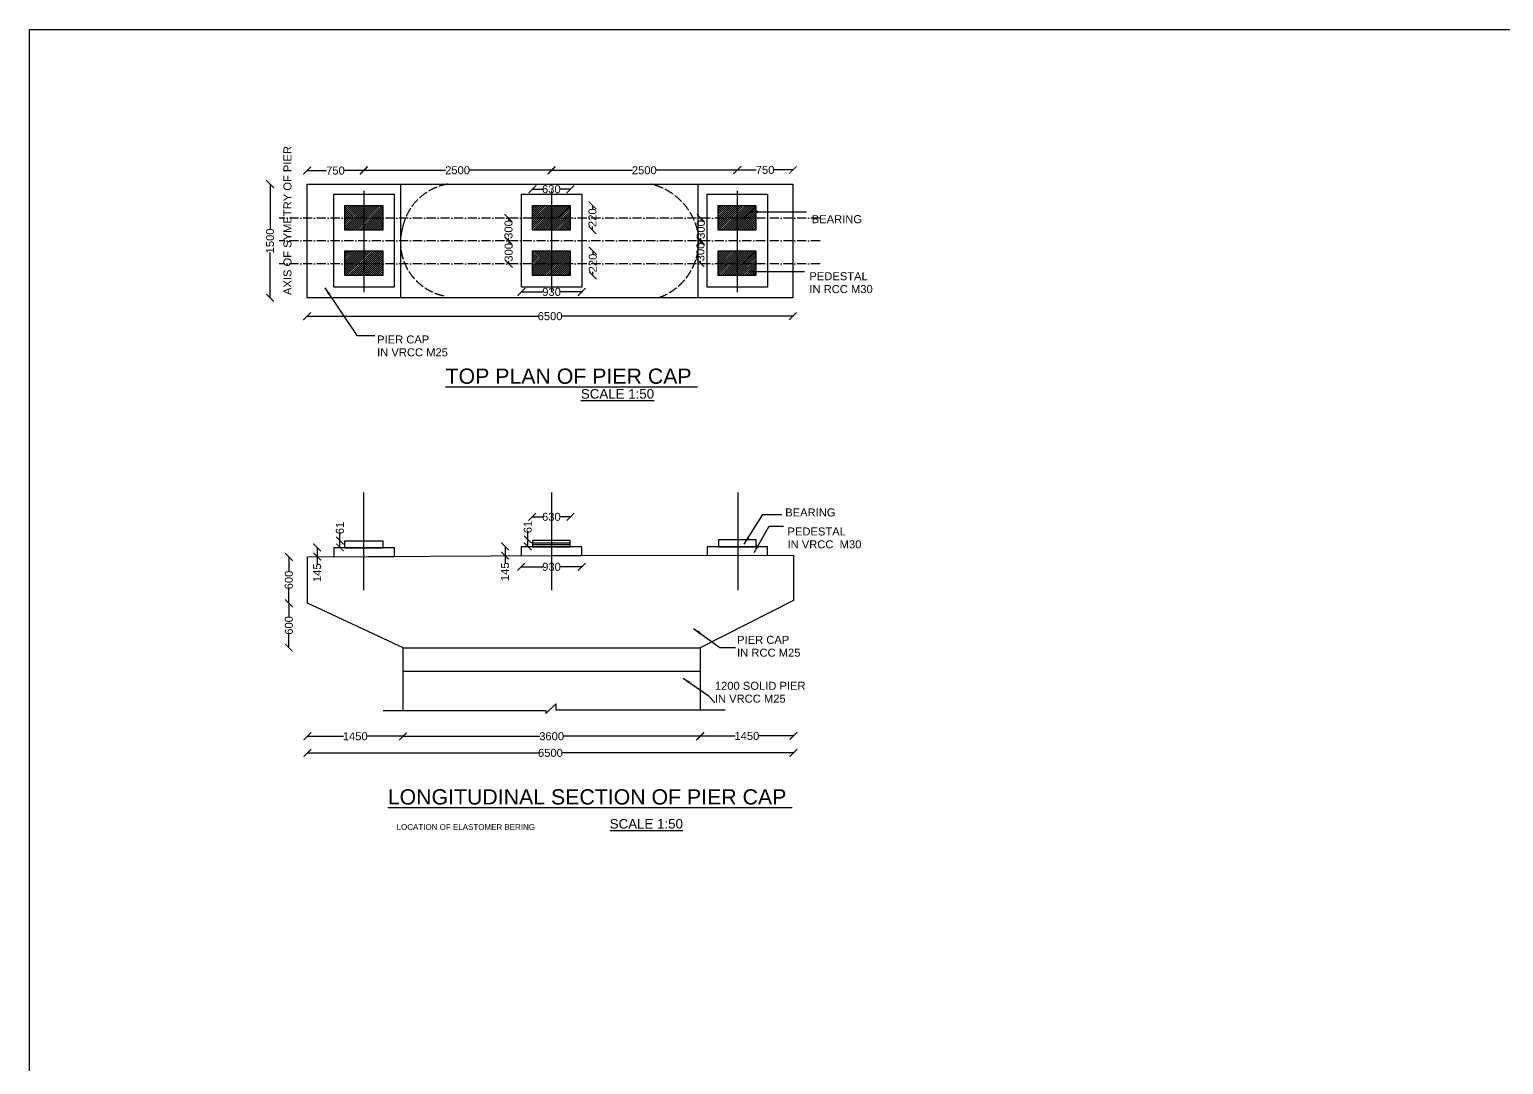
# Model space of a CAD drawing. Header units: millimetres. Extents: x 558 to 42671, y -26516 to 651.
# Drawn here: x 558 to 19903, y -12932 to 651 of the extents above; entities that cross this region are included whole.
import ezdxf

# ---------------------------------------------------------------- set-up
doc = ezdxf.new("R2010")
doc.units = ezdxf.units.MM
doc.header["$MEASUREMENT"] = 0
doc.linetypes.add('ACAD_ISO02W100', pattern=[15, 12, -3])
doc.linetypes.add('ACAD_ISO10W100', pattern=[18, 12, -3, 0, -3])
doc.layers.add('DRAWING', color=2, linetype='Continuous')
doc.layers.add('TEXT', color=7, linetype='Continuous')
doc.styles.get("Standard").update_dxf_attribs({"font": 'arial.ttf', "height": 105})
doc.dimstyles.get("Standard").update_dxf_attribs({"dimtxt": 105, "dimasz": 100, "dimexe": 0.18, "dimexo": 0.0625, "dimgap": 0.09, "dimtad": 0, "dimdec": 0, "dimzin": 0, "dimdsep": 46, "dimtxsty": 'Standard', "dimblk": 'ARCHTICK', "dimcen": 0.09, "dimse1": 1, "dimse2": 1, "dimadec": 0, "dimazin": 0, "dimtfac": 1, "dimtdec": 0, "dimtofl": 0, "dimtmove": 0, "dimatfit": 3, "dimfxl": 1, "dimtolj": 1, "dimtzin": 0, "dimarcsym": 0})

# ---------------------------------------------------------------- blocks, each defined once
blk = doc.blocks.new('_ArchTick')
at = {"color": 0, "linetype": 'ByBlock', "const_width": 0.15}
blk.add_lwpolyline([(-0.5, -0.5), (0.5, 0.5)], dxfattribs=at)
blk = doc.blocks.new('*D54')
at = {"layer": 'Defpoints', "color": 0, "transparency": 16777216}
for p in [(4202, -1378), (3715, -2869), (4202, -2869)]:
    blk.add_point(p, dxfattribs=at)
at = {"layer": 'TEXT', "color": 0, "lineweight": -2, "transparency": 16777216}
for p, q in [((3715, -1378), (3715, -1972)), ((3715, -2869), (3715, -2275))]:
    blk.add_line(p, q, dxfattribs=at)
at = {"layer": 'TEXT', "color": 0, "lineweight": -2, "transparency": 16777216, "xscale": 100, "yscale": 100, "zscale": 100}
for p, rotation in [((3715, -1378), 90), ((3715, -2869), 270)]:
    blk.add_blockref('_ArchTick', p, dxfattribs=dict(at, rotation=rotation))
at = {"layer": 'TEXT', "color": 0, "transparency": 16777216, "insert": (3715, -2124), "char_height": 105, "attachment_point": 5, "rotation": 90}
blk.add_mtext('\\A1;1500', dxfattribs=at)
blk = doc.blocks.new('*D55')
at = {"layer": 'Defpoints', "color": 0, "transparency": 16777216}
for p in [(4945, -1201), (4202, -1563), (4945, -1563)]:
    blk.add_point(p, dxfattribs=at)
at = {"layer": 'TEXT', "color": 0, "lineweight": -2, "transparency": 16777216}
for p, q in [((4202, -1201), (4458, -1201)), ((4945, -1201), (4689, -1201))]:
    blk.add_line(p, q, dxfattribs=at)
at = {"layer": 'TEXT', "color": 0, "lineweight": -2, "transparency": 16777216, "xscale": 100, "yscale": 100, "zscale": 100, "rotation": 180}
blk.add_blockref('_ArchTick', (4202, -1201), dxfattribs=at)
at = {"layer": 'TEXT', "color": 0, "lineweight": -2, "transparency": 16777216, "xscale": 100, "yscale": 100, "zscale": 100}
blk.add_blockref('_ArchTick', (4945, -1201), dxfattribs=at)
at = {"layer": 'TEXT', "color": 0, "transparency": 16777216, "insert": (4574, -1201), "char_height": 105, "attachment_point": 5}
blk.add_mtext('\\A1;750', dxfattribs=at)
blk = doc.blocks.new('*D56')
at = {"layer": 'Defpoints', "color": 0, "transparency": 16777216}
for p in [(7407, -1197), (4945, -1509), (7407, -1509)]:
    blk.add_point(p, dxfattribs=at)
at = {"layer": 'TEXT', "color": 0, "lineweight": -2, "transparency": 16777216}
for p, q in [((4945, -1197), (6019, -1197)), ((7407, -1197), (6334, -1197))]:
    blk.add_line(p, q, dxfattribs=at)
at = {"layer": 'TEXT', "color": 0, "lineweight": -2, "transparency": 16777216, "xscale": 100, "yscale": 100, "zscale": 100, "rotation": 180}
blk.add_blockref('_ArchTick', (4945, -1197), dxfattribs=at)
at = {"layer": 'TEXT', "color": 0, "lineweight": -2, "transparency": 16777216, "xscale": 100, "yscale": 100, "zscale": 100}
blk.add_blockref('_ArchTick', (7407, -1197), dxfattribs=at)
at = {"layer": 'TEXT', "color": 0, "transparency": 16777216, "insert": (6176, -1197), "char_height": 105, "attachment_point": 5}
blk.add_mtext('\\A1;2500', dxfattribs=at)
blk = doc.blocks.new('*D57')
at = {"layer": 'Defpoints', "color": 0, "transparency": 16777216}
for p in [(9845, -1197), (7410, -1509), (9845, -1509)]:
    blk.add_point(p, dxfattribs=at)
at = {"layer": 'TEXT', "color": 0, "lineweight": -2, "transparency": 16777216}
for p, q in [((7410, -1197), (8470, -1197)), ((9845, -1197), (8785, -1197))]:
    blk.add_line(p, q, dxfattribs=at)
at = {"layer": 'TEXT', "color": 0, "lineweight": -2, "transparency": 16777216, "xscale": 100, "yscale": 100, "zscale": 100, "rotation": 180}
blk.add_blockref('_ArchTick', (7410, -1197), dxfattribs=at)
at = {"layer": 'TEXT', "color": 0, "lineweight": -2, "transparency": 16777216, "xscale": 100, "yscale": 100, "zscale": 100}
blk.add_blockref('_ArchTick', (9845, -1197), dxfattribs=at)
at = {"layer": 'TEXT', "color": 0, "transparency": 16777216, "insert": (8627, -1197), "char_height": 105, "attachment_point": 5}
blk.add_mtext('\\A1;2500', dxfattribs=at)
blk = doc.blocks.new('*D58')
at = {"layer": 'Defpoints', "color": 0, "transparency": 16777216}
for p in [(10577, -1192), (9848, -1509), (10577, -1509)]:
    blk.add_point(p, dxfattribs=at)
at = {"layer": 'TEXT', "color": 0, "lineweight": -2, "transparency": 16777216}
for p, q in [((9848, -1192), (10097, -1192)), ((10577, -1192), (10328, -1192))]:
    blk.add_line(p, q, dxfattribs=at)
at = {"layer": 'TEXT', "color": 0, "lineweight": -2, "transparency": 16777216, "xscale": 100, "yscale": 100, "zscale": 100, "rotation": 180}
blk.add_blockref('_ArchTick', (9848, -1192), dxfattribs=at)
at = {"layer": 'TEXT', "color": 0, "lineweight": -2, "transparency": 16777216, "xscale": 100, "yscale": 100, "zscale": 100}
blk.add_blockref('_ArchTick', (10577, -1192), dxfattribs=at)
at = {"layer": 'TEXT', "color": 0, "transparency": 16777216, "insert": (10212, -1192), "char_height": 105, "attachment_point": 5}
blk.add_mtext('\\A1;750', dxfattribs=at)
blk = doc.blocks.new('*D59')
at = {"layer": 'Defpoints', "color": 0, "transparency": 16777216}
for p in [(4202, -2869), (10577, -2869), (10577, -3112)]:
    blk.add_point(p, dxfattribs=at)
at = {"layer": 'TEXT', "color": 0, "lineweight": -2, "transparency": 16777216}
for p, q in [((4202, -3112), (7233, -3112)), ((10577, -3112), (7547, -3112))]:
    blk.add_line(p, q, dxfattribs=at)
at = {"layer": 'TEXT', "color": 0, "lineweight": -2, "transparency": 16777216, "xscale": 100, "yscale": 100, "zscale": 100, "rotation": 180}
blk.add_blockref('_ArchTick', (4202, -3112), dxfattribs=at)
at = {"layer": 'TEXT', "color": 0, "lineweight": -2, "transparency": 16777216, "xscale": 100, "yscale": 100, "zscale": 100}
blk.add_blockref('_ArchTick', (10577, -3112), dxfattribs=at)
at = {"layer": 'TEXT', "color": 0, "transparency": 16777216, "insert": (7390, -3112), "char_height": 105, "attachment_point": 5}
blk.add_mtext('\\A1;6500', dxfattribs=at)
blk = doc.blocks.new('*D81')
at = {"layer": 'Defpoints', "color": 0, "transparency": 16777216}
for p in [(7659, -5745), (7156, -6043), (7659, -6043)]:
    blk.add_point(p, dxfattribs=at)
at = {"layer": 'TEXT', "color": 0, "lineweight": -2, "transparency": 16777216}
for p, q in [((7156, -5745), (7291, -5745)), ((7659, -5745), (7524, -5745))]:
    blk.add_line(p, q, dxfattribs=at)
at = {"layer": 'TEXT', "color": 0, "lineweight": -2, "transparency": 16777216, "xscale": 100, "yscale": 100, "zscale": 100, "rotation": 180}
blk.add_blockref('_ArchTick', (7156, -5745), dxfattribs=at)
at = {"layer": 'TEXT', "color": 0, "lineweight": -2, "transparency": 16777216, "xscale": 100, "yscale": 100, "zscale": 100}
blk.add_blockref('_ArchTick', (7659, -5745), dxfattribs=at)
at = {"layer": 'TEXT', "color": 0, "transparency": 16777216, "insert": (7407, -5745), "char_height": 105, "attachment_point": 5}
blk.add_mtext('\\A1;630', dxfattribs=at)
blk = doc.blocks.new('*D82')
at = {"layer": 'Defpoints', "color": 0, "transparency": 16777216}
for p in [(7098, -6043), (7156, -6043), (7156, -6132)]:
    blk.add_point(p, dxfattribs=at)
at = {"layer": 'TEXT', "color": 0, "lineweight": -2, "transparency": 16777216}
for p, q in [((7098, -6043), (7098, -5943)), ((7098, -6132), (7098, -6043))]:
    blk.add_line(p, q, dxfattribs=at)
at = {"layer": 'TEXT', "color": 0, "lineweight": -2, "transparency": 16777216, "xscale": 100, "yscale": 100, "zscale": 100}
for p, rotation in [((7098, -6043), 90), ((7098, -6132), 270)]:
    blk.add_blockref('_ArchTick', p, dxfattribs=dict(at, rotation=rotation))
at = {"layer": 'TEXT', "color": 0, "transparency": 16777216, "insert": (7098, -5878), "char_height": 105, "attachment_point": 5, "rotation": 90}
blk.add_mtext('\\A1;61', dxfattribs=at)
blk = doc.blocks.new('*D83')
at = {"layer": 'Defpoints', "color": 0, "transparency": 16777216}
for p in [(7011, -6132), (6799, -6254), (7011, -6254)]:
    blk.add_point(p, dxfattribs=at)
at = {"layer": 'TEXT', "color": 0, "lineweight": -2, "transparency": 16777216}
for p, q in [((6799, -6132), (6799, -6254)), ((6799, -6254), (6799, -6354))]:
    blk.add_line(p, q, dxfattribs=at)
at = {"layer": 'TEXT', "color": 0, "lineweight": -2, "transparency": 16777216, "xscale": 100, "yscale": 100, "zscale": 100}
for p, rotation in [((6799, -6132), 90), ((6799, -6254), 270)]:
    blk.add_blockref('_ArchTick', p, dxfattribs=dict(at, rotation=rotation))
at = {"layer": 'TEXT', "color": 0, "transparency": 16777216, "insert": (6799, -6465), "char_height": 105, "attachment_point": 5, "rotation": 90}
blk.add_mtext('\\A1;145', dxfattribs=at)
blk = doc.blocks.new('*D84')
at = {"layer": 'Defpoints', "color": 0, "transparency": 16777216}
for p in [(7011, -6254), (7807, -6254), (7807, -6401)]:
    blk.add_point(p, dxfattribs=at)
at = {"layer": 'TEXT', "color": 0, "lineweight": -2, "transparency": 16777216}
for p, q in [((7011, -6401), (7293, -6401)), ((7807, -6401), (7525, -6401))]:
    blk.add_line(p, q, dxfattribs=at)
at = {"layer": 'TEXT', "color": 0, "lineweight": -2, "transparency": 16777216, "xscale": 100, "yscale": 100, "zscale": 100, "rotation": 180}
blk.add_blockref('_ArchTick', (7011, -6401), dxfattribs=at)
at = {"layer": 'TEXT', "color": 0, "lineweight": -2, "transparency": 16777216, "xscale": 100, "yscale": 100, "zscale": 100}
blk.add_blockref('_ArchTick', (7807, -6401), dxfattribs=at)
at = {"layer": 'TEXT', "color": 0, "transparency": 16777216, "insert": (7409, -6401), "char_height": 105, "attachment_point": 5}
blk.add_mtext('\\A1;930', dxfattribs=at)
blk = doc.blocks.new('*D85')
at = {"layer": 'Defpoints', "color": 0, "transparency": 16777216}
for p in [(4632, -6056), (4691, -6056), (4691, -6146)]:
    blk.add_point(p, dxfattribs=at)
at = {"layer": 'TEXT', "color": 0, "lineweight": -2, "transparency": 16777216}
for p, q in [((4632, -6056), (4632, -5956)), ((4632, -6146), (4632, -6056))]:
    blk.add_line(p, q, dxfattribs=at)
at = {"layer": 'TEXT', "color": 0, "lineweight": -2, "transparency": 16777216, "xscale": 100, "yscale": 100, "zscale": 100}
for p, rotation in [((4632, -6056), 90), ((4632, -6146), 270)]:
    blk.add_blockref('_ArchTick', p, dxfattribs=dict(at, rotation=rotation))
at = {"layer": 'TEXT', "color": 0, "transparency": 16777216, "insert": (4632, -5891), "char_height": 105, "attachment_point": 5, "rotation": 90}
blk.add_mtext('\\A1;61', dxfattribs=at)
blk = doc.blocks.new('*D86')
at = {"layer": 'Defpoints', "color": 0, "transparency": 16777216}
for p in [(4546, -6146), (4334, -6267), (4546, -6267)]:
    blk.add_point(p, dxfattribs=at)
at = {"layer": 'TEXT', "color": 0, "lineweight": -2, "transparency": 16777216}
for p, q in [((4334, -6146), (4334, -6267)), ((4334, -6267), (4334, -6367))]:
    blk.add_line(p, q, dxfattribs=at)
at = {"layer": 'TEXT', "color": 0, "lineweight": -2, "transparency": 16777216, "xscale": 100, "yscale": 100, "zscale": 100}
for p, rotation in [((4334, -6146), 90), ((4334, -6267), 270)]:
    blk.add_blockref('_ArchTick', p, dxfattribs=dict(at, rotation=rotation))
at = {"layer": 'TEXT', "color": 0, "transparency": 16777216, "insert": (4334, -6478), "char_height": 105, "attachment_point": 5, "rotation": 90}
blk.add_mtext('\\A1;145', dxfattribs=at)
blk = doc.blocks.new('*D87')
at = {"layer": 'Defpoints', "color": 0, "transparency": 16777216}
for p in [(4206, -6878), (5460, -7462), (5460, -8625)]:
    blk.add_point(p, dxfattribs=at)
at = {"layer": 'TEXT', "color": 0, "lineweight": -2, "transparency": 16777216}
for p, q in [((4206, -8625), (4681, -8625)), ((5460, -8625), (4985, -8625))]:
    blk.add_line(p, q, dxfattribs=at)
at = {"layer": 'TEXT', "color": 0, "lineweight": -2, "transparency": 16777216, "xscale": 100, "yscale": 100, "zscale": 100, "rotation": 180}
blk.add_blockref('_ArchTick', (4206, -8625), dxfattribs=at)
at = {"layer": 'TEXT', "color": 0, "lineweight": -2, "transparency": 16777216, "xscale": 100, "yscale": 100, "zscale": 100}
blk.add_blockref('_ArchTick', (5460, -8625), dxfattribs=at)
at = {"layer": 'TEXT', "color": 0, "transparency": 16777216, "insert": (4833, -8625), "char_height": 105, "attachment_point": 5}
blk.add_mtext('\\A1;1450', dxfattribs=at)
blk = doc.blocks.new('*D88')
at = {"layer": 'Defpoints', "color": 0, "transparency": 16777216}
for p in [(5460, -7462), (9361, -7462), (9361, -8625)]:
    blk.add_point(p, dxfattribs=at)
at = {"layer": 'TEXT', "color": 0, "lineweight": -2, "transparency": 16777216}
for p, q in [((5460, -8625), (7254, -8625)), ((9361, -8625), (7567, -8625))]:
    blk.add_line(p, q, dxfattribs=at)
at = {"layer": 'TEXT', "color": 0, "lineweight": -2, "transparency": 16777216, "xscale": 100, "yscale": 100, "zscale": 100, "rotation": 180}
blk.add_blockref('_ArchTick', (5460, -8625), dxfattribs=at)
at = {"layer": 'TEXT', "color": 0, "lineweight": -2, "transparency": 16777216, "xscale": 100, "yscale": 100, "zscale": 100}
blk.add_blockref('_ArchTick', (9361, -8625), dxfattribs=at)
at = {"layer": 'TEXT', "color": 0, "transparency": 16777216, "insert": (7411, -8625), "char_height": 105, "attachment_point": 5}
blk.add_mtext('\\A1;3600', dxfattribs=at)
blk = doc.blocks.new('*D89')
at = {"layer": 'Defpoints', "color": 0, "transparency": 16777216}
for p in [(10584, -6841), (9361, -7462), (10584, -8621)]:
    blk.add_point(p, dxfattribs=at)
at = {"layer": 'TEXT', "color": 0, "lineweight": -2, "transparency": 16777216}
for p, q in [((9361, -8621), (9821, -8621)), ((10584, -8621), (10124, -8621))]:
    blk.add_line(p, q, dxfattribs=at)
at = {"layer": 'TEXT', "color": 0, "lineweight": -2, "transparency": 16777216, "xscale": 100, "yscale": 100, "zscale": 100, "rotation": 180}
blk.add_blockref('_ArchTick', (9361, -8621), dxfattribs=at)
at = {"layer": 'TEXT', "color": 0, "lineweight": -2, "transparency": 16777216, "xscale": 100, "yscale": 100, "zscale": 100}
blk.add_blockref('_ArchTick', (10584, -8621), dxfattribs=at)
at = {"layer": 'TEXT', "color": 0, "transparency": 16777216, "insert": (9973, -8621), "char_height": 105, "attachment_point": 5}
blk.add_mtext('\\A1;1450', dxfattribs=at)
blk = doc.blocks.new('*D90')
at = {"layer": 'Defpoints', "color": 0, "transparency": 16777216}
for p in [(4206, -6878), (10584, -6841), (10584, -8843)]:
    blk.add_point(p, dxfattribs=at)
at = {"layer": 'TEXT', "color": 0, "lineweight": -2, "transparency": 16777216}
for p, q in [((4206, -8843), (7238, -8843)), ((10584, -8843), (7552, -8843))]:
    blk.add_line(p, q, dxfattribs=at)
at = {"layer": 'TEXT', "color": 0, "lineweight": -2, "transparency": 16777216, "xscale": 100, "yscale": 100, "zscale": 100, "rotation": 180}
blk.add_blockref('_ArchTick', (4206, -8843), dxfattribs=at)
at = {"layer": 'TEXT', "color": 0, "lineweight": -2, "transparency": 16777216, "xscale": 100, "yscale": 100, "zscale": 100}
blk.add_blockref('_ArchTick', (10584, -8843), dxfattribs=at)
at = {"layer": 'TEXT', "color": 0, "transparency": 16777216, "insert": (7395, -8843), "char_height": 105, "attachment_point": 5}
blk.add_mtext('\\A1;6500', dxfattribs=at)
blk = doc.blocks.new('*D116')
at = {"layer": 'Defpoints', "color": 0, "transparency": 16777216}
for p in [(4206, -6271), (3962, -6878), (4206, -6878)]:
    blk.add_point(p, dxfattribs=at)
at = {"layer": 'TEXT', "color": 0, "lineweight": -2, "transparency": 16777216}
for p, q in [((3962, -6271), (3962, -6458)), ((3962, -6878), (3962, -6691))]:
    blk.add_line(p, q, dxfattribs=at)
at = {"layer": 'TEXT', "color": 0, "lineweight": -2, "transparency": 16777216, "xscale": 100, "yscale": 100, "zscale": 100}
for p, rotation in [((3962, -6271), 90), ((3962, -6878), 270)]:
    blk.add_blockref('_ArchTick', p, dxfattribs=dict(at, rotation=rotation))
at = {"layer": 'TEXT', "color": 0, "transparency": 16777216, "insert": (3962, -6574), "char_height": 105, "attachment_point": 5, "rotation": 90}
blk.add_mtext('\\A1;600', dxfattribs=at)
blk = doc.blocks.new('*D117')
at = {"layer": 'Defpoints', "color": 0, "transparency": 16777216}
for p in [(4206, -6878), (3962, -7462), (5460, -7462)]:
    blk.add_point(p, dxfattribs=at)
at = {"layer": 'TEXT', "color": 0, "lineweight": -2, "transparency": 16777216}
for p, q in [((3962, -6878), (3962, -7054)), ((3962, -7462), (3962, -7286))]:
    blk.add_line(p, q, dxfattribs=at)
at = {"layer": 'TEXT', "color": 0, "lineweight": -2, "transparency": 16777216, "xscale": 100, "yscale": 100, "zscale": 100}
for p, rotation in [((3962, -6878), 90), ((3962, -7462), 270)]:
    blk.add_blockref('_ArchTick', p, dxfattribs=dict(at, rotation=rotation))
at = {"layer": 'TEXT', "color": 0, "transparency": 16777216, "insert": (3962, -7170), "char_height": 105, "attachment_point": 5, "rotation": 90}
blk.add_mtext('\\A1;600', dxfattribs=at)
blk = doc.blocks.new('*D118')
at = {"layer": 'Defpoints', "color": 0, "transparency": 16777216}
for p in [(7656, -1446), (7159, -1657), (7656, -1657)]:
    blk.add_point(p, dxfattribs=at)
at = {"layer": 'TEXT', "color": 0, "lineweight": -2, "transparency": 16777216}
for p, q in [((7159, -1446), (7291, -1446)), ((7656, -1446), (7523, -1446))]:
    blk.add_line(p, q, dxfattribs=at)
at = {"layer": 'TEXT', "color": 0, "lineweight": -2, "transparency": 16777216, "xscale": 100, "yscale": 100, "zscale": 100, "rotation": 180}
blk.add_blockref('_ArchTick', (7159, -1446), dxfattribs=at)
at = {"layer": 'TEXT', "color": 0, "lineweight": -2, "transparency": 16777216, "xscale": 100, "yscale": 100, "zscale": 100}
blk.add_blockref('_ArchTick', (7656, -1446), dxfattribs=at)
at = {"layer": 'TEXT', "color": 0, "transparency": 16777216, "insert": (7407, -1446), "char_height": 105, "attachment_point": 5}
blk.add_mtext('\\A1;630', dxfattribs=at)
blk = doc.blocks.new('*D119')
at = {"layer": 'Defpoints', "color": 0, "transparency": 16777216}
for p in [(7656, -1657), (7656, -1981), (7947, -1981)]:
    blk.add_point(p, dxfattribs=at)
at = {"layer": 'TEXT', "color": 0, "lineweight": -2, "transparency": 16777216}
for p, q in [((7947, -1657), (7947, -1702)), ((7947, -1981), (7947, -1936))]:
    blk.add_line(p, q, dxfattribs=at)
at = {"layer": 'TEXT', "color": 0, "lineweight": -2, "transparency": 16777216, "xscale": 100, "yscale": 100, "zscale": 100}
for p, rotation in [((7947, -1657), 90), ((7947, -1981), 270)]:
    blk.add_blockref('_ArchTick', p, dxfattribs=dict(at, rotation=rotation))
at = {"layer": 'TEXT', "color": 0, "transparency": 16777216, "insert": (7947, -1819), "char_height": 105, "attachment_point": 5, "rotation": 90}
blk.add_mtext('\\A1;220', dxfattribs=at)
blk = doc.blocks.new('*D120')
at = {"layer": 'Defpoints', "color": 0, "transparency": 16777216}
for p in [(7407, -2252), (7407, -2576), (7951, -2576)]:
    blk.add_point(p, dxfattribs=at)
at = {"layer": 'TEXT', "color": 0, "lineweight": -2, "transparency": 16777216}
for p, q in [((7951, -2252), (7951, -2297)), ((7951, -2576), (7951, -2531))]:
    blk.add_line(p, q, dxfattribs=at)
at = {"layer": 'TEXT', "color": 0, "lineweight": -2, "transparency": 16777216, "xscale": 100, "yscale": 100, "zscale": 100}
for p, rotation in [((7951, -2252), 90), ((7951, -2576), 270)]:
    blk.add_blockref('_ArchTick', p, dxfattribs=dict(at, rotation=rotation))
at = {"layer": 'TEXT', "color": 0, "transparency": 16777216, "insert": (7951, -2414), "char_height": 105, "attachment_point": 5, "rotation": 90}
blk.add_mtext('\\A1;220', dxfattribs=at)
blk = doc.blocks.new('*D121')
at = {"layer": 'Defpoints', "color": 0, "transparency": 16777216}
for p in [(7407, -1824), (6845, -2124), (7407, -2124)]:
    blk.add_point(p, dxfattribs=at)
at = {"layer": 'TEXT', "color": 0, "lineweight": -2, "transparency": 16777216}
for p, q in [((6845, -1824), (6845, -1858)), ((6845, -2124), (6845, -2089))]:
    blk.add_line(p, q, dxfattribs=at)
at = {"layer": 'TEXT', "color": 0, "lineweight": -2, "transparency": 16777216, "xscale": 100, "yscale": 100, "zscale": 100}
for p, rotation in [((6845, -1824), 90), ((6845, -2124), 270)]:
    blk.add_blockref('_ArchTick', p, dxfattribs=dict(at, rotation=rotation))
at = {"layer": 'TEXT', "color": 0, "transparency": 16777216, "insert": (6845, -1974), "char_height": 105, "attachment_point": 5, "rotation": 90}
blk.add_mtext('\\A1;300', dxfattribs=at)
blk = doc.blocks.new('*D122')
at = {"layer": 'Defpoints', "color": 0, "transparency": 16777216}
for p in [(7407, -2124), (6847, -2424), (7407, -2424)]:
    blk.add_point(p, dxfattribs=at)
at = {"layer": 'TEXT', "color": 0, "lineweight": -2, "transparency": 16777216}
for p, q in [((6847, -2124), (6847, -2158)), ((6847, -2424), (6847, -2389))]:
    blk.add_line(p, q, dxfattribs=at)
at = {"layer": 'TEXT', "color": 0, "lineweight": -2, "transparency": 16777216, "xscale": 100, "yscale": 100, "zscale": 100}
for p, rotation in [((6847, -2124), 90), ((6847, -2424), 270)]:
    blk.add_blockref('_ArchTick', p, dxfattribs=dict(at, rotation=rotation))
at = {"layer": 'TEXT', "color": 0, "transparency": 16777216, "insert": (6847, -2274), "char_height": 105, "attachment_point": 5, "rotation": 90}
blk.add_mtext('\\A1;300', dxfattribs=at)
blk = doc.blocks.new('*D123')
at = {"layer": 'Defpoints', "color": 0, "transparency": 16777216}
for p in [(9845, -1824), (9369, -2124), (9845, -2124)]:
    blk.add_point(p, dxfattribs=at)
at = {"layer": 'TEXT', "color": 0, "lineweight": -2, "transparency": 16777216}
for p, q in [((9369, -1824), (9369, -1858)), ((9369, -2124), (9369, -2089))]:
    blk.add_line(p, q, dxfattribs=at)
at = {"layer": 'TEXT', "color": 0, "lineweight": -2, "transparency": 16777216, "xscale": 100, "yscale": 100, "zscale": 100}
for p, rotation in [((9369, -1824), 90), ((9369, -2124), 270)]:
    blk.add_blockref('_ArchTick', p, dxfattribs=dict(at, rotation=rotation))
at = {"layer": 'TEXT', "color": 0, "transparency": 16777216, "insert": (9369, -1974), "char_height": 105, "attachment_point": 5, "rotation": 90}
blk.add_mtext('\\A1;300', dxfattribs=at)
blk = doc.blocks.new('*D124')
at = {"layer": 'Defpoints', "color": 0, "transparency": 16777216}
for p in [(9845, -2124), (9364, -2414), (9845, -2414)]:
    blk.add_point(p, dxfattribs=at)
at = {"layer": 'TEXT', "color": 0, "lineweight": -2, "transparency": 16777216}
for p, q in [((9364, -2124), (9364, -2153)), ((9364, -2414), (9364, -2385))]:
    blk.add_line(p, q, dxfattribs=at)
at = {"layer": 'TEXT', "color": 0, "lineweight": -2, "transparency": 16777216, "xscale": 100, "yscale": 100, "zscale": 100}
for p, rotation in [((9364, -2124), 90), ((9364, -2414), 270)]:
    blk.add_blockref('_ArchTick', p, dxfattribs=dict(at, rotation=rotation))
at = {"layer": 'TEXT', "color": 0, "transparency": 16777216, "insert": (9364, -2269), "char_height": 105, "attachment_point": 5, "rotation": 90}
blk.add_mtext('\\A1;300', dxfattribs=at)
blk = doc.blocks.new('*D125')
at = {"layer": 'Defpoints', "color": 0, "transparency": 16777216}
for p in [(7013, -2729), (7807, -2729), (7807, -2793)]:
    blk.add_point(p, dxfattribs=at)
at = {"layer": 'TEXT', "color": 0, "lineweight": -2, "transparency": 16777216}
for p, q in [((7013, -2793), (7294, -2793)), ((7807, -2793), (7526, -2793))]:
    blk.add_line(p, q, dxfattribs=at)
at = {"layer": 'TEXT', "color": 0, "lineweight": -2, "transparency": 16777216, "xscale": 100, "yscale": 100, "zscale": 100, "rotation": 180}
blk.add_blockref('_ArchTick', (7013, -2793), dxfattribs=at)
at = {"layer": 'TEXT', "color": 0, "lineweight": -2, "transparency": 16777216, "xscale": 100, "yscale": 100, "zscale": 100}
blk.add_blockref('_ArchTick', (7807, -2793), dxfattribs=at)
at = {"layer": 'TEXT', "color": 0, "transparency": 16777216, "insert": (7410, -2793), "char_height": 105, "attachment_point": 5}
blk.add_mtext('\\A1;930', dxfattribs=at)

msp = doc.modelspace()

# ---------------------------------------------------------------- hatches: boundary and pattern name
at = {"layer": 'DRAWING'}
h = msp.add_hatch(dxfattribs=at)
h.set_pattern_fill('ANSI31', color=0, scale=150, style=0)
h.paths.add_polyline_path([(4696.8, -1656.9), (5193.2, -1656.9), (5193.2, -1980.7), (4696.8, -1980.7)])
h = msp.add_hatch(dxfattribs=at)
h.set_pattern_fill('ANSI31', color=0, scale=150, style=0)
h.paths.add_polyline_path([(7159.1, -1656.9), (7655.5, -1656.9), (7655.5, -1980.7), (7159.1, -1980.7)])
h = msp.add_hatch(dxfattribs=at)
h.set_pattern_fill('ANSI31', color=0, scale=150, style=0)
h.paths.add_polyline_path([(9596.4, -1656.9), (10092.8, -1656.9), (10092.8, -1980.7), (9596.4, -1980.7)])
h = msp.add_hatch(dxfattribs=at)
h.set_pattern_fill('ANSI31', color=0, scale=150, style=0)
h.paths.add_polyline_path([(4696.8, -2252.1), (5193.2, -2252.1), (5193.2, -2575.9), (4696.8, -2575.9)])
h = msp.add_hatch(dxfattribs=at)
h.set_pattern_fill('ANSI31', color=0, scale=150, style=0)
h.paths.add_polyline_path([(7159.1, -2252.1), (7655.5, -2252.1), (7655.5, -2575.9), (7159.1, -2575.9)])
h = msp.add_hatch(dxfattribs=at)
h.set_pattern_fill('ANSI31', color=0, scale=150, style=0)
h.paths.add_polyline_path([(9596.4, -2252.1), (10092.8, -2252.1), (10092.8, -2575.9), (9596.4, -2575.9)])

# ---------------------------------------------------------------- linework, layer by layer
at = {"layer": 'DRAWING', "color": 0}
for points in [[(557.8, 651.1), (42476.3, 651.1), (42476.3, -26515.9), (557.8, -26515.9)], [(4202.2, -1378.1), (10577.2, -1378.1), (10577.2, -2869.1), (4202.2, -2869.1)], [(4551.2, -1509.4), (5344.7, -1509.4), (5344.7, -2729.1), (4551.2, -2729.1)], [(7013.4, -1509.4), (7807, -1509.4), (7807, -2729.1), (7013.4, -2729.1)], [(9450.8, -1509.4), (10244.3, -1509.4), (10244.3, -2729.1), (9450.8, -2729.1)], [(4696.8, -1656.9), (5193.2, -1656.9), (5193.2, -1980.7), (4696.8, -1980.7)], [(7159.1, -1656.9), (7655.5, -1656.9), (7655.5, -1980.7), (7159.1, -1980.7)], [(9596.4, -1656.9), (10092.8, -1656.9), (10092.8, -1980.7), (9596.4, -1980.7)], [(4696.8, -2252.1), (5193.2, -2252.1), (5193.2, -2575.9), (4696.8, -2575.9)], [(7159.1, -2252.1), (7655.5, -2252.1), (7655.5, -2575.9), (7159.1, -2575.9)], [(9596.4, -2252.1), (10092.8, -2252.1), (10092.8, -2575.9), (9596.4, -2575.9)], [(4550.4, -6269.2), (5348.3, -6264.6), (5348.4, -6153.1), (4550.4, -6153.1)], [(4690.6, -6153.1), (5197.9, -6153.1), (5197.9, -6062), (4690.6, -6062)], [(7011.4, -6255.2), (7806.5, -6252.5), (7806.5, -6140.5), (7011.4, -6140.5)], [(7159.2, -6140.5), (7655.2, -6140.5), (7655.2, -6057.1), (7159.2, -6057.1)], [(9450.6, -6250.7), (10242.7, -6249.9), (10242.7, -6138.6), (9450.6, -6138.6)], [(9599.1, -6138.6), (10096.1, -6138.6), (10096.1, -6046.4), (9599.1, -6046.4)]]:
    msp.add_lwpolyline(points, close=True, dxfattribs=at)
for points in [[(4945.2, -1465.4), (4945.2, -2794.1)], [(5428.7, -1378.1), (5428.7, -2869.1)], [(7407.4, -1465.4), (7407.4, -2794.1)], [(9327.8, -1378.1), (9327.8, -2869.1)], [(9844.8, -1465.4), (9844.8, -2794.1)], [(4943.3, -5424.3), (4943.3, -6707)], [(7410.4, -5424.3), (7410.4, -6707)], [(9854.6, -5424.3), (9854.6, -6707)], [(7159.2, -6087.3), (7655.2, -6087.3)], [(7655.2, -6110.9), (7159.2, -6110.9)], [(5460.4, -7461.8), (4205.6, -6877.8), (4205.6, -6271.1), (7411.7, -6252.9), (10583.9, -6249.5), (10583.9, -6840.8), (9361.1, -7461.8)], [(5460.4, -8287.9), (5460.4, -7461.8), (9361.1, -7461.8), (9361.1, -8276.8)], [(5460.4, -7768.1), (9361.1, -7768.1)], [(5198.4, -8287.9), (7336.7, -8287.9), (7336.7, -8327.2), (7463.7, -8198.7), (7463.7, -8276.8), (9687.2, -8276.8)]]:
    msp.add_lwpolyline(points, dxfattribs=at)
at = {"layer": 'DRAWING', "color": 0, "linetype": 'ACAD_ISO10W100', "ltscale": 10}
for points in [[(10932.9, -1823.6), (3835.2, -1823.6)], [(10932.9, -2123.6), (3835.2, -2123.6)], [(10932.9, -2423.6), (3835.2, -2423.6)]]:
    msp.add_lwpolyline(points, dxfattribs=at)
at = {"layer": 'TEXT', "color": 0, "linetype": 'ACAD_ISO02W100', "ltscale": 10}
for centre, radius, start, end in [((6169.9, -2099.7), 731.7, 99.51067, 168.07318), ((8527.2, -2178.4), 821.1, 12.80877, 77.07933), ((6143.3, -2142.6), 716.1, 164.27649, 258.77353), ((8555.4, -2125.9), 787.4, 289.27429, 11.16519)]:
    msp.add_arc(centre, radius, start, end, dxfattribs=at)

# ---------------------------------------------------------------- texts
at = {"layer": 'TEXT', "color": 0}
msp.add_text('AXIS OF SYMETRY OF PIER ', height=105, rotation=90, dxfattribs=at).set_placement((3996, -2833.9))
for s, height, p in [('BEARING', 105, (10824.3, -1890.8)), ('PEDESTAL', 105, (10793.5, -2639.7)), ('IN RCC M30', 105, (10793.5, -2808.3)), ('PIER CAP', 105, (5120.1, -3469.4)), ('IN VRCC M25', 105, (5120.1, -3638.1)), ('%%UTOP PLAN OF PIER CAP ', 200, (6018.9, -3998.6)), ('%%USCALE 1:50', 125, (7794.6, -4193)), ('BEARING ', 105, (10476.4, -5739.6)), ('PEDESTAL', 105, (10506.1, -5989.7)), ('IN VRCC  M30', 105, (10506.1, -6158.4)), ('PIER CAP', 105, (9844.7, -7411.5)), ('IN RCC M25', 105, (9844.7, -7580.2)), ('1200 SOLID PIER ', 105, (9553, -8014.8)), ('IN VRCC M25', 105, (9553, -8183.5)), ('%%ULONGITUDINAL SECTION OF PIER CAP ', 200, (5260.1, -9520)), ('LOCATION OF ELASTOMER BERING', 75, (5376.6, -9852.7)), ('%%USCALE 1:50', 125, (8173, -9836))]:
    msp.add_text(s, height=height, dxfattribs=at).set_placement(p)

# ---------------------------------------------------------------- dimensions: what is measured, and where the dimension line sits
for base, p1, p2, text, picture, middle in [((4945.2, -1201.3), (4202.2, -1563.4), (4945.2, -1563.4), '750', '*D55', (4573.7, -1201.3)), ((7407.4, -1197), (4945.2, -1509.4), (7407.4, -1509.4), '2500', '*D56', (6176.3, -1197)), ((9844.8, -1196.7), (7410.2, -1509.4), (9844.8, -1509.4), '2500', '*D57', (8627.5, -1196.7)), ((7655.5, -1446.2), (7159.1, -1656.9), (7655.5, -1656.9), '630', '*D118', (7407.3, -1446.2)), ((10577.2, -3112.2), (4202.2, -2869.1), (10577.2, -2869.1), '6500', '*D59', (7389.7, -3112.2)), ((7807, -2792.8), (7013.4, -2729.1), (7807, -2729.1), '930', '*D125', (7410.2, -2792.8)), ((7658.7, -5745.2), (7156.2, -6043.1), (7658.7, -6043.1), '630', '*D81', (7407.4, -5745.2)), ((7806.6, -6400.7), (7011.3, -6253.9), (7806.6, -6253.9), '930', '*D84', (7409, -6400.7)), ((10583.9, -8843.3), (4205.6, -6877.8), (10583.9, -6840.8), '6500', '*D90', (7394.7, -8843.3)), ((5460.4, -8624.6), (4205.6, -6877.8), (5460.4, -7461.8), '1450', '*D87', (4833, -8624.6)), ((10583.9, -8620.7), (9361.1, -7461.8), (10583.9, -6840.8), '1450', '*D89', (9972.5, -8620.7)), ((9361.1, -8624.6), (5460.4, -7461.8), (9361.1, -7461.8), '3600', '*D88', (7410.8, -8624.6))]:
    dim = msp.add_linear_dim(base=base, p1=p1, p2=p2, text=text, dimstyle='Standard', dxfattribs=at)
    dim.commit()
    dim.dimension.update_dxf_attribs({"geometry": picture, "text_midpoint": middle})
dim = msp.add_linear_dim(base=(10577.2, -1192.3), p1=(9847.5, -1509.4), p2=(10577.2, -1509.4), text='750', dimstyle='Standard', dxfattribs=at)
dim.commit()
dim.dimension.update_dxf_attribs({"geometry": '*D58', "text_midpoint": (10212.4, -1192.3), "dimtype": 160})
for base, p1, p2, text, picture, middle in [((3715.1, -2869.1), (4202.2, -1378.1), (4202.2, -2869.1), '1500', '*D54', (3715.1, -2123.6)), ((7946.7, -1980.7), (7655.5, -1656.9), (7655.5, -1980.7), '220', '*D119', (7946.7, -1818.8)), ((9368.7, -2123.6), (9844.8, -1823.6), (9844.8, -2123.6), '300', '*D123', (9368.7, -1973.6)), ((6846.9, -2423.6), (7407.4, -2123.6), (7407.4, -2423.6), '300', '*D122', (6846.9, -2273.6)), ((9364.1, -2414), (9844.8, -2123.6), (9844.6, -2414), '300', '*D124', (9364.1, -2268.8)), ((7950.5, -2575.9), (7407.4, -2252.1), (7407.3, -2575.9), '220', '*D120', (7950.5, -2414)), ((7097.6, -6043.1), (7156.2, -6132.4), (7156.2, -6043.1), '61', '*D82', (7097.6, -5877.7)), ((4631.9, -6056.2), (4690.5, -6145.5), (4690.5, -6056.2), '61', '*D85', (4631.9, -5890.8)), ((4333.6, -6266.9), (4545.6, -6145.5), (4545.6, -6266.9), '145', '*D86', (4333.6, -6478.5)), ((6799.3, -6253.9), (7011.3, -6132.4), (7011.3, -6253.9), '145', '*D83', (6799.3, -6465.4)), ((3961.6, -6877.8), (4205.6, -6271.1), (4205.6, -6877.8), '600', '*D116', (3961.6, -6574.5)), ((3961.6, -7461.8), (4205.6, -6877.8), (5460.4, -7461.8), '600', '*D117', (3961.6, -7169.8))]:
    dim = msp.add_linear_dim(base=base, p1=p1, p2=p2, angle=90, text=text, dimstyle='Standard', dxfattribs=at)
    dim.commit()
    dim.dimension.update_dxf_attribs({"geometry": picture, "text_midpoint": middle})
dim = msp.add_linear_dim(base=(6844.6, -2123.6), p1=(7407.4, -1823.6), p2=(7407.4, -2123.6), angle=90, dimstyle='Standard', dxfattribs=at)
dim.commit()
dim.dimension.update_dxf_attribs({"geometry": '*D121', "text_midpoint": (6844.6, -1973.6)})

# ---------------------------------------------------------------- leaders
for points in [[(10018.6, -1742.1), (10755.5, -1742.1)], [(10002.2, -2525.1), (10729.7, -2525.1)], [(4435.5, -2739.5), (4854.8, -3365.7), (5092.1, -3365.7)], [(9936.4, -6105.1), (10182.8, -5715.8), (10430.6, -5715.8)], [(10069.4, -6211.5), (10265.4, -5865.9), (10451.6, -5865.9)], [(9274.7, -7211.3), (9616.8, -7458.8), (9824.8, -7458.8)], [(9136.8, -7864.2), (9465.6, -8089.4), (9553, -8183.5)]]:
    msp.add_leader(points, dimstyle='Standard', override={"dimgap": 0.09, "dimtad": 0}, dxfattribs=at)

doc.saveas('drawing.dxf')
